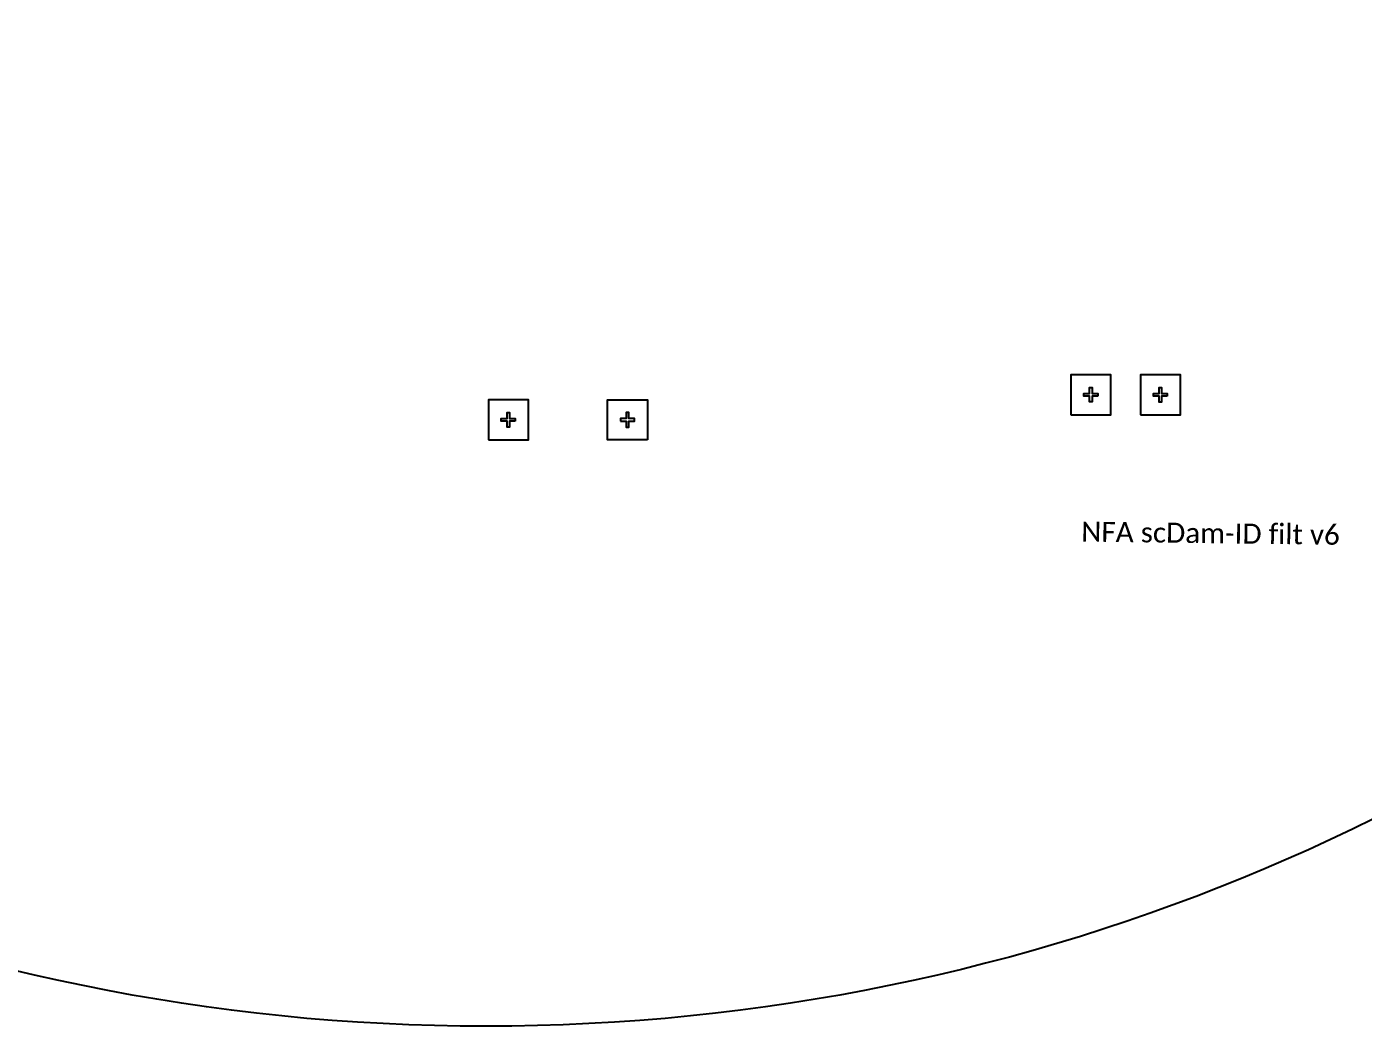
# Model space of a CAD drawing. Extents: x -351702 to -45035, y -35391 to 217623.
# Drawn here: x -256651 to -223214, y -27046 to -2046 of the extents above; entities that cross this region are included whole.
import ezdxf

# ---------------------------------------------------------------- set-up
doc = ezdxf.new("R2010")
doc.units = 13
doc.layers.add('Control', color=80, linetype='Continuous')
doc.styles.get("Standard").update_dxf_attribs({"font": 'Calibri.ttf'})

msp = doc.modelspace()

# ---------------------------------------------------------------- linework, layer by layer
at = {"layer": 'Control'}
for points in [[(-230527.685, -11749.108), (-229527.685, -11749.108), (-229527.685, -10749.108), (-230527.685, -10749.108)], [(-228786.272, -11751.821), (-227786.272, -11751.821), (-227786.272, -10751.821), (-228786.272, -10751.821)], [(-245098.428, -12375.228), (-244098.428, -12375.228), (-244098.428, -11375.228), (-245098.428, -11375.228)], [(-241124.636, -12375.228), (-242124.636, -12375.228), (-242124.636, -11375.228), (-241124.636, -11375.228)]]:
    msp.add_lwpolyline(points, close=True, dxfattribs=at)
for points in [[(-229857.685, -11283.109), (-230000.702, -11283.109), (-230000.702, -11431.109), (-230064.702, -11431.109), (-230064.702, -11283.109), (-230207.685, -11283.109), (-230207.685, -11219.109), (-230064.702, -11219.109), (-230064.702, -11066.109), (-230000.702, -11066.109), (-230000.702, -11219.109), (-229857.685, -11219.109), (-229857.685, -11283.109)], [(-228116.272, -11285.821), (-228259.29, -11285.821), (-228259.29, -11433.821), (-228323.29, -11433.821), (-228323.29, -11285.821), (-228466.272, -11285.821), (-228466.272, -11221.821), (-228323.29, -11221.821), (-228323.29, -11068.821), (-228259.29, -11068.821), (-228259.29, -11221.821), (-228116.272, -11221.821), (-228116.272, -11285.821)], [(-244428.428, -11909.228), (-244571.446, -11909.228), (-244571.446, -12057.229), (-244635.446, -12057.229), (-244635.446, -11909.228), (-244778.428, -11909.228), (-244778.428, -11845.228), (-244635.446, -11845.228), (-244635.446, -11692.229), (-244571.446, -11692.229), (-244571.446, -11845.228), (-244428.428, -11845.228), (-244428.428, -11909.228)], [(-241794.636, -11909.228), (-241651.619, -11909.228), (-241651.619, -12057.229), (-241587.619, -12057.229), (-241587.619, -11909.228), (-241444.636, -11909.228), (-241444.636, -11845.228), (-241587.619, -11845.228), (-241587.619, -11692.229), (-241651.619, -11692.229), (-241651.619, -11845.228), (-241794.636, -11845.228), (-241794.636, -11909.228)]]:
    msp.add_lwpolyline(points, dxfattribs=at)
msp.add_circle((-245160.989, 22954.159), 50000, dxfattribs=at)

# ---------------------------------------------------------------- texts
at = {"layer": 'Control', "insert": (-230266.075, -14422.027), "char_height": 500, "width": 24096.6874, "attachment_point": 1, "rotation": 359.2746807}
msp.add_mtext('NFA scDam-ID filt v6', dxfattribs=at)

doc.saveas('drawing.dxf')
